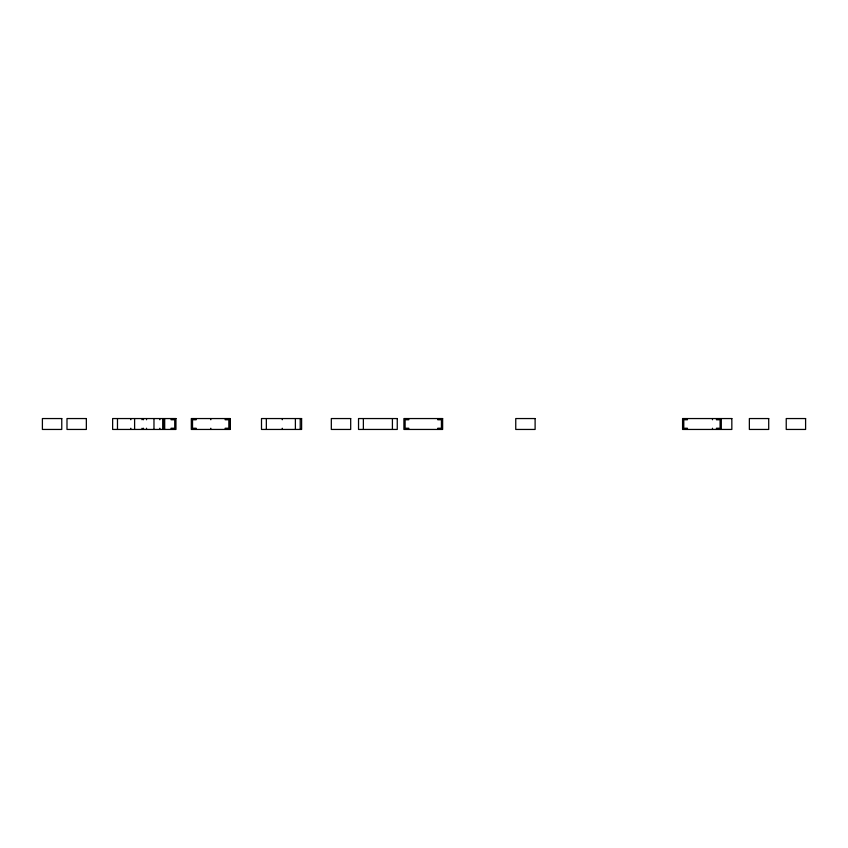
<?xml version="1.0" encoding="UTF-8"?>
<svg xmlns="http://www.w3.org/2000/svg" width="848" height="848" viewBox="0 0 848 848"><rect width="100%" height="100%" fill="white"/><g stroke="black" fill="none" stroke-linecap="round" stroke-linejoin="round"><path stroke-width="1.27" d="M721.298 418.552L721.298 429.448M716.465 418.552L716.465 419.76L720.09 419.76L720.09 428.24L716.465 428.24L716.465 429.448M712.468 418.552L712.468 419.76M712.468 428.24L712.468 429.448M687.421 418.552L687.421 419.76L683.785 419.76L683.785 428.24L687.421 428.24L687.421 429.448M437.791 418.552L437.791 419.76L441.426 419.76L441.426 428.24L437.791 428.24L437.791 429.448M408.757 418.552L408.757 419.76L405.121 419.76L405.121 428.24L408.757 428.24L408.757 429.448M392.412 418.552L392.412 429.448M363.368 418.552L363.368 429.448M300.224 418.552L300.224 429.448M295.39 418.552L295.39 429.448M282.246 418.552L282.246 419.76M282.246 428.24L282.246 429.448M266.346 418.552L266.346 429.448M230.041 418.552L230.041 429.448M225.197 418.552L225.197 419.76L228.833 419.76L228.833 428.24L225.197 428.24L225.197 429.448M210.802 418.552L210.802 419.76M210.802 428.24L210.802 429.448M196.153 418.552L196.153 419.76L192.528 419.76L192.528 428.24L196.153 428.24L196.153 429.448M171.105 418.552L171.105 419.76L174.741 419.76L174.741 428.24L171.105 428.24L171.105 429.448M164.692 418.552L164.692 429.448M163.484 419.76L163.484 428.24M162.858 418.552L162.858 429.448M159.859 418.552L159.859 419.76M159.859 428.24L159.859 429.448M153.976 418.552L153.976 429.448M146.524 418.552L146.524 419.76M146.524 428.24L146.524 429.448M143.492 418.552L143.492 419.76M143.492 428.24L143.492 429.448M142.061 418.552L142.061 419.76M142.061 428.24L142.061 429.448M134.609 418.552L134.609 429.448M130.815 418.552L130.815 419.76M130.815 428.24L130.815 429.448M117.48 418.552L117.48 429.448M61.766 418.552L42.4 418.552L42.4 429.448L61.766 429.448L61.766 418.552M86.348 418.552L66.992 418.552L66.992 429.448L86.348 429.448L86.348 418.552M175.949 418.552L112.636 418.552L112.636 429.448L175.949 429.448L175.949 418.552M230.158 418.552L191.319 418.552L191.319 429.448L230.158 429.448L230.158 418.552M301.612 418.552L261.502 418.552L261.502 429.448L301.612 429.448L301.612 418.552M350.69 418.552L331.324 418.552L331.324 429.448L350.69 429.448L350.69 418.552M397.256 418.552L358.534 418.552L358.534 429.448L397.256 429.448L397.256 418.552M442.635 418.552L403.913 418.552L403.913 429.448L442.635 429.448L442.635 418.552M535.109 418.552L515.754 418.552L515.754 429.448L535.109 429.448L535.109 418.552M731.835 418.552L682.576 418.552L682.576 429.448L731.835 429.448L731.835 418.552M768.712 418.552L749.356 418.552L749.356 429.448L768.712 429.448L768.712 418.552M805.6 418.552L786.234 418.552L786.234 429.448L805.6 429.448L805.6 418.552"/></g></svg>
